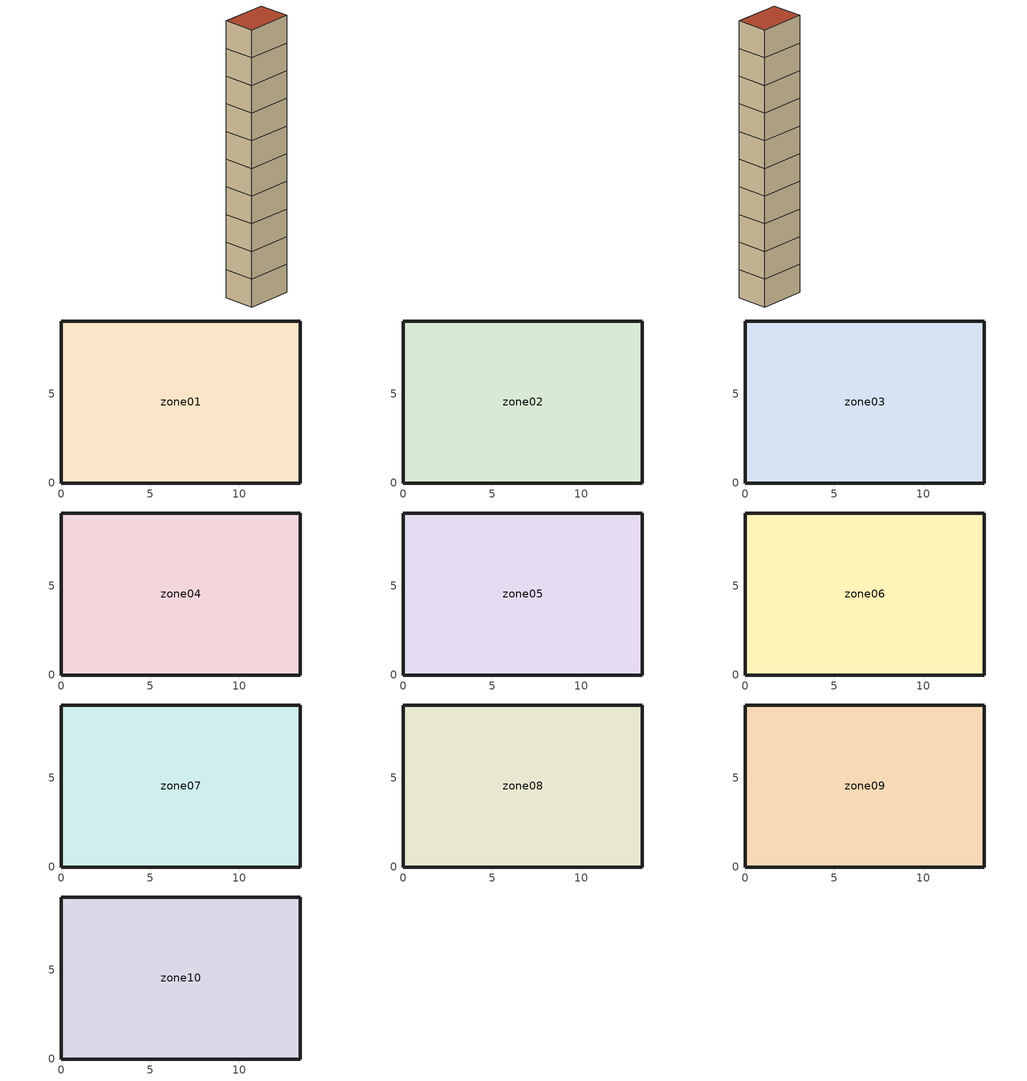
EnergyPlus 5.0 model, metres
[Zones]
zone01
 floor ground (GROUND_FLOOR): 0,0 0,9.1 13.4,9.1 13.4,0 z0
 wall outside (EXT_WALL): 13.4,0 13.4,9.1 0,9.1 0,0 13.4,0 z0:7.8
 ceiling to zone02 (ADJ_CEILING): 13.4,0 13.4,9.1 0,9.1 0,0 z7.8
 roof outside (EXT_ROOF): 0,0 0,9.1 13.4,9.1 13.4,0 z0
zone02
 floor to zone01 (ADJ_CEILING): 0,0 0,9.1 13.4,9.1 13.4,0 z7.8
 wall outside (EXT_WALL): 13.4,0 13.4,9.1 0,9.1 0,0 13.4,0 z7.8:15.6
 ceiling to zone03 (ADJ_CEILING): 13.4,0 13.4,9.1 0,9.1 0,0 z15.6
 roof outside (EXT_ROOF): 0,0 0,9.1 13.4,9.1 13.4,0 z7.8
zone03
 floor to zone02 (ADJ_CEILING): 0,0 0,9.1 13.4,9.1 13.4,0 z15.6
 wall outside (EXT_WALL): 13.4,0 13.4,9.1 0,9.1 0,0 13.4,0 z15.6:23.4
 ceiling to zone04 (ADJ_CEILING): 13.4,0 13.4,9.1 0,9.1 0,0 z23.4
 roof outside (EXT_ROOF): 0,0 0,9.1 13.4,9.1 13.4,0 z15.6
zone04
 floor to zone03 (ADJ_CEILING): 0,0 0,9.1 13.4,9.1 13.4,0 z23.4
 wall outside (EXT_WALL): 13.4,0 13.4,9.1 0,9.1 0,0 13.4,0 z23.4:31.2
 ceiling to zone05 (ADJ_CEILING): 13.4,0 13.4,9.1 0,9.1 0,0 z31.2
 roof outside (EXT_ROOF): 0,0 0,9.1 13.4,9.1 13.4,0 z23.4
zone05
 floor to zone04 (ADJ_CEILING): 0,0 0,9.1 13.4,9.1 13.4,0 z31.2
 wall outside (EXT_WALL): 13.4,0 13.4,9.1 0,9.1 0,0 13.4,0 z31.2:39
 ceiling to zone06 (ADJ_CEILING): 13.4,0 13.4,9.1 0,9.1 0,0 z39
 roof outside (EXT_ROOF): 0,0 0,9.1 13.4,9.1 13.4,0 z31.2
zone06
 floor to zone05 (ADJ_CEILING): 0,0 0,9.1 13.4,9.1 13.4,0 z39
 wall outside (EXT_WALL): 13.4,0 13.4,9.1 0,9.1 0,0 13.4,0 z39:46.8
 ceiling to zone07 (ADJ_CEILING): 13.4,0 13.4,9.1 0,9.1 0,0 z46.8
 roof outside (EXT_ROOF): 0,0 0,9.1 13.4,9.1 13.4,0 z39
zone07
 floor to zone06 (ADJ_CEILING): 0,0 0,9.1 13.4,9.1 13.4,0 z46.8
 wall outside (EXT_WALL): 13.4,0 13.4,9.1 0,9.1 0,0 13.4,0 z46.8:54.6
 ceiling to zone08 (ADJ_CEILING): 13.4,0 13.4,9.1 0,9.1 0,0 z54.6
 roof outside (EXT_ROOF): 0,0 0,9.1 13.4,9.1 13.4,0 z46.8
zone08
 floor to zone07 (ADJ_CEILING): 0,0 0,9.1 13.4,9.1 13.4,0 z54.6
 wall outside (EXT_WALL): 13.4,0 13.4,9.1 0,9.1 0,0 13.4,0 z54.6:62.4
 ceiling to zone09 (ADJ_CEILING): 13.4,0 13.4,9.1 0,9.1 0,0 z62.4
 roof outside (EXT_ROOF): 0,0 0,9.1 13.4,9.1 13.4,0 z54.6
zone09
 floor to zone08 (ADJ_CEILING): 0,0 0,9.1 13.4,9.1 13.4,0 z62.4
 wall outside (EXT_WALL): 13.4,0 13.4,9.1 0,9.1 0,0 13.4,0 z62.4:70.2
 ceiling to zone10 (ADJ_CEILING): 13.4,0 13.4,9.1 0,9.1 0,0 z70.2
 roof outside (EXT_ROOF): 0,0 0,9.1 13.4,9.1 13.4,0 z62.4
zone10
 floor to zone09 (ADJ_CEILING): 0,0 0,9.1 13.4,9.1 13.4,0 z70.2
 wall outside (EXT_WALL): 13.4,0 13.4,9.1 0,9.1 0,0 13.4,0 z70.2:78
 roof outside (EXT_ROOF): 13.4,0 13.4,9.1 0,9.1 0,0 z78; 0,0 0,9.1 13.4,9.1 13.4,0 z70.2
[Building]
zone03: North Axis {deg}=0; Terrain=City; Loads Convergence Tolerance Value=0; Temperature Convergence Tolerance Value {deltaC}=0; Solar Distribution=FullInteriorAndExterior; Maximum Number of Warmup Days=0
[Site:Location]
not used: Latitude {deg}=0; Longitude {deg}=0; Time Zone {hr}=0; Elevation {m}=0
[Construction]
GROUND_FLOOR; EXT_WALL; EXT_ROOF; ADJ_CEILING: 
[WindowProperty:ShadingControl]
ESHADE=0; ISHADE=INPUT 1*MAX_ISHADE : SHADECNTRL=ISHADE_INTERNAL
[SurfaceProperty:OtherSideCoefficients]
BOUNDARY=IDENTICAL; BOUNDARY=INPUT 1*TBOUNDARY; BOUNDARY=INPUT 1*TBOUNDARY_2; BOUNDARY=INPUT 1*TBOUNDARY_3; BOUNDARY=INPUT 1*TGROUND; BOUNDARY=20; BOUNDARY=15
[Zone]
zone01; zone02; zone03; zone04; zone05; zone06; zone07; zone08; zone09; zone10: 0, 0, 0, 0, , 1
